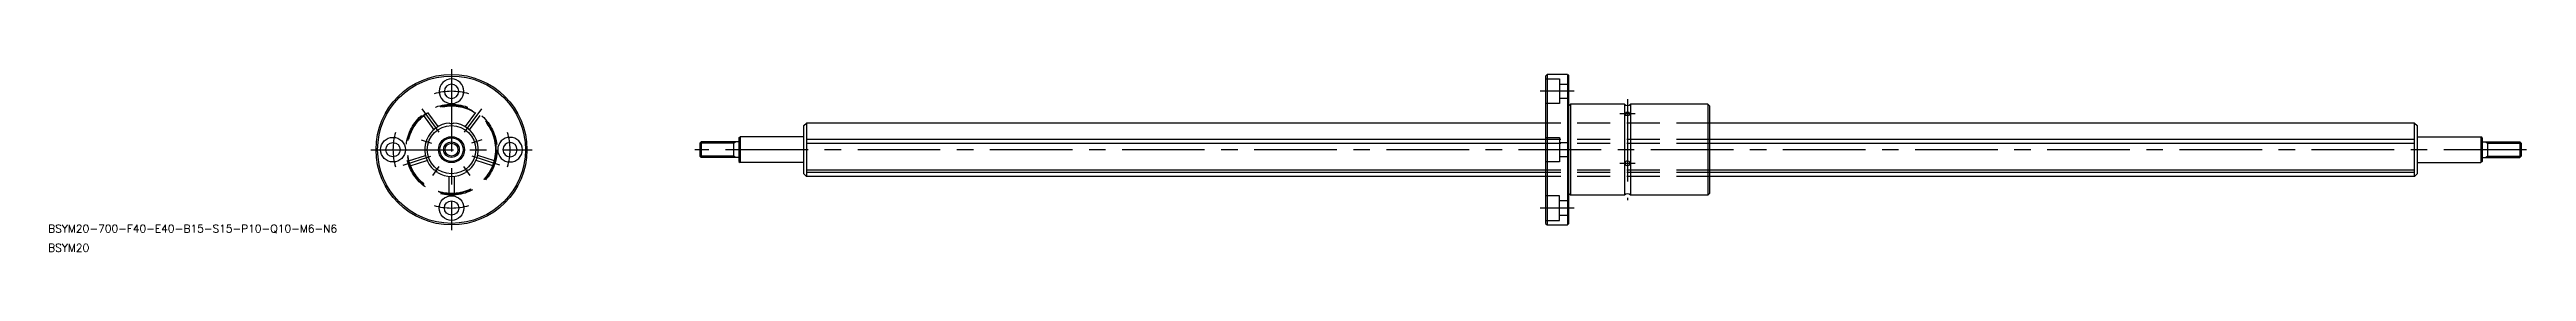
# Model space of a CAD drawing. Extents: x -154 to 797, y -39 to 31.
import ezdxf

# ---------------------------------------------------------------- set-up
doc = ezdxf.new("R2010")
doc.units = 0
doc.linetypes.add('CENTER', pattern=[50.8, 31.75, -6.35, 6.35, -6.35])
doc.linetypes.add('DASHED', pattern=[19.05, 12.7, -6.35])
doc.layers.get('0').update_dxf_attribs({"linetype": 'CONTINUOUS'})
doc.layers.add('CENTER', color=1, linetype='CENTER')
doc.styles.get("Standard").update_dxf_attribs({"font": 'txt.shx', "height": 3, "bigfont": 'bigfont.shx'})

# ---------------------------------------------------------------- blocks, each defined once
blk = doc.blocks.new('*U4')
at = {"color": 7, "linetype": 'CONTINUOUS'}
blk.add_text('BSYM20-700-F40-E40-B15-S15-P10-Q10-M6-N6', height=3, dxfattribs=at).set_placement((-155.01, -31.92))
blk = doc.blocks.new('*U5')
at = {"color": 7, "linetype": 'CONTINUOUS'}
blk.add_text('BSYM20', height=3, dxfattribs=at).set_placement((-155.01, -39.35))

msp = doc.modelspace()

# ---------------------------------------------------------------- linework, layer by layer
at = {"color": 7, "linetype": 'CONTINUOUS'}
for p, q in [((421.05, 29), (420.45, 28.4)), ((421.05, 29), (421.05, -29)), ((428.85, 29), (421.05, 29)), ((428.85, 29), (428.85, -29)), ((428.85, 29), (429.45, 28.4)), ((420.45, 28.4), (420.45, -28.4)), ((429.45, -28.4), (429.45, 28.4)), ((135.45, 9.3), (136.42, 10.27)), ((420.45, 10.27), (136.42, 10.27)), ((136.45, 10.27), (136.45, -10.3)), ((430.05, 17.5), (429.45, 16.9)), ((430.05, 17.5), (430.05, -17.5)), ((450.75, 17.5), (430.05, 17.5)), ((450.75, 17.5), (450.75, -17.5)), ((453.15, 17.5), (453.15, -17.5)), ((482.85, 17.5), (453.15, 17.5)), ((482.85, 17.5), (482.85, -17.5)), ((482.85, 17.5), (483.45, 16.9)), ((483.45, 16.9), (483.45, -16.9)), ((754.48, 10.27), (483.45, 10.27)), ((754.45, -10.3), (754.45, 10.27)), ((754.48, 10.27), (755.45, 9.3)), ((95.45, 2.46), (95.99, 3)), ((95.45, 2.46), (95.45, -2.46)), ((110.45, 3), (95.99, 3)), ((95.99, 3), (95.99, -3)), ((108.45, -3), (108.45, 3)), ((110.45, 4.5), (110.95, 5)), ((110.45, 4.5), (110.45, -4.5)), ((110.95, 5), (110.95, -5)), ((135.45, 5), (110.95, 5)), ((135.45, -9.3), (135.45, 9.3)), ((420.45, 3.93), (136.45, 3.93)), ((420.45, 2.42), (136.45, 2.42)), ((754.45, 3.93), (483.45, 3.93)), ((754.45, 2.42), (483.45, 2.42)), ((755.45, 9.3), (755.45, -9.3)), ((755.45, 5), (779.95, 5)), ((779.95, 5), (779.95, -5)), ((780.45, 4.5), (779.95, 5)), ((780.45, 4.5), (780.45, -4.5)), ((780.45, 3), (794.91, 3)), ((782.45, 3), (782.45, -3)), ((794.91, 3), (794.91, -3)), ((795.45, 2.46), (794.91, 3)), ((795.45, 2.46), (795.45, -2.46)), ((95.45, -2.46), (95.99, -3)), ((110.45, -3), (95.99, -3)), ((110.45, -4.5), (110.95, -5)), ((135.45, -5), (110.95, -5)), ((135.45, -9.3), (136.45, -10.3)), ((420.45, -7.84), (136.45, -7.84)), ((420.45, -8.78), (136.45, -8.78)), ((754.45, -7.84), (483.45, -7.84)), ((754.45, -8.78), (483.45, -8.78)), ((755.45, -9.3), (754.45, -10.3)), ((755.45, -5), (779.95, -5)), ((780.45, -4.5), (779.95, -5)), ((780.45, -3), (794.91, -3)), ((795.45, -2.46), (794.91, -3)), ((420.45, -10.3), (136.45, -10.3)), ((429.45, -16.9), (430.05, -17.5)), ((450.76, -17.5), (430.05, -17.5)), ((482.85, -17.5), (453.15, -17.5)), ((483.45, -16.9), (482.85, -17.5)), ((754.45, -10.3), (483.45, -10.3)), ((420.45, -28.4), (421.05, -29)), ((429.45, -28.4), (428.85, -29)), ((421.05, -29), (428.85, -29))]:
    msp.add_line(p, q, dxfattribs=at)
at = {"color": 3, "linetype": 'DASHED'}
for p, q in [((420.45, 27.25), (425.85, 27.25)), ((425.85, 27.25), (425.85, 17.75)), ((425.85, 25.25), (429.45, 25.25)), ((429.45, 19.75), (425.85, 19.75)), ((-10.83, 13.2), (-6.83, 7.71)), ((-9.21, 14.37), (-5.22, 8.88)), ((9.21, 14.37), (5.22, 8.88)), ((10.83, 13.2), (6.83, 7.71)), ((425.85, 17.75), (420.45, 17.75)), ((483.45, 10.27), (420.45, 10.27)), ((420.45, 4.75), (425.85, 4.75)), ((483.45, 3.93), (420.45, 3.93)), ((483.45, 2.42), (420.45, 2.42)), ((425.85, 4.75), (425.85, -4.75)), ((425.85, 2.75), (429.45, 2.75)), ((-16.52, -4.31), (-10.06, -2.22)), ((-15.9, -6.22), (-9.44, -4.12)), ((15.9, -6.22), (9.44, -4.12)), ((16.52, -4.31), (10.06, -2.22)), ((425.85, -4.75), (420.45, -4.75)), ((483.45, -7.84), (420.45, -7.84)), ((483.45, -8.78), (420.45, -8.78)), ((429.45, -2.75), (425.85, -2.75)), ((-1, -10.25), (-1, -17.04)), ((1, -10.25), (1, -17.04)), ((483.45, -10.3), (420.45, -10.3)), ((425.85, -17.75), (420.45, -17.75)), ((425.85, -27.25), (425.85, -17.75)), ((420.45, -27.25), (425.85, -27.25)), ((429.45, -19.75), (425.85, -19.75)), ((425.85, -25.25), (429.45, -25.25))]:
    msp.add_line(p, q, dxfattribs=at)
at = {"color": 3, "linetype": 'CONTINUOUS'}
for p, q in [((108.45, 2.46), (95.45, 2.46)), ((109.39, 3), (108.45, 2.46)), ((781.52, 3), (782.45, 2.46)), ((782.45, 2.46), (795.45, 2.46)), ((108.45, -2.46), (95.45, -2.46)), ((109.39, -3), (108.45, -2.46)), ((781.52, -3), (782.45, -2.46)), ((782.45, -2.46), (795.45, -2.46))]:
    msp.add_line(p, q, dxfattribs=at)
at = {"color": 7, "linetype": 'CONTINUOUS'}
for centre, radius in [((0, 0), 29), ((0, 0), 28.4), ((-22.5, 0), 4.75), ((-22.5, 0), 2.75), ((0, 0), 9.3), ((0, 0), 5), ((0, 0), 4.5), ((0, 0), 3), ((0, -22.5), 4.75), ((0, -22.5), 2.75)]:
    msp.add_circle(centre, radius, dxfattribs=at)
at = {"color": 7, "linetype": 'CONTINUOUS', "extrusion": (0, 0, -1)}
for centre, radius in [((0, 22.5), 4.75), ((0, 22.5), 2.75), ((-22.5, 0), 4.75), ((-22.5, 0), 2.75)]:
    msp.add_circle(centre, radius, dxfattribs=at)
at = {"color": 3, "linetype": 'DASHED'}
for radius in [17.5, 17.07, 16.9]:
    msp.add_circle((0, 0), radius, dxfattribs=at)
at = {"color": 3, "linetype": 'CONTINUOUS'}
msp.add_circle((0, 0), 2.46, dxfattribs=at)
at = {"color": 7, "linetype": 'CONTINUOUS'}
for centre, radius, start, end in [((0, 0), 10.3, 94.4297, 157.5703), ((0, 11.66), 1.6, 240.18471, 299.81529), ((0, 0), 10.3, 22.4297, 85.5703), ((451.95, 18.96), 1.89, 230.57141, 309.42859), ((451.49, 13.74), 0.539, 105.19219, 172.97868), ((451.5, 13.84), 0.552, 183.56362, 243.14794), ((451.95, 14.87), 1.67, 245.28748, 294.71252), ((451.95, 12.65), 1.73, 69.42795, 110.57205), ((452.42, 13.74), 0.539, 7.02132, 74.80781), ((452.4, 13.84), 0.552, 296.85206, 356.43638), ((0, 0), 10.3, 166.4297, 229.5703), ((-11.09, 3.6), 1.6, 312.18471, 11.81529), ((0, 0), 10.3, 310.4297, 13.5703), ((11.09, 3.6), 1.6, 168.18471, 227.81529), ((-6.85, -9.43), 1.6, 24.18471, 83.81529), ((0, 0), 10.3, 238.4297, 301.5703), ((6.85, -9.43), 1.6, 96.18471, 155.81529), ((451.96, -5.35), 1.01, 126.46105, 175.97706), ((451.87, -5.23), 0.921, 182.55633, 238.65608), ((451.95, -5.23), 0.91, 49.32366, 130.67634), ((451.95, -5.32), 0.893, 231.21293, 308.78707), ((452.03, -5.23), 0.921, 301.34392, 357.44367), ((451.95, -5.35), 1.01, 4.02294, 53.53895), ((451.95, -18.96), 1.89, 50.57141, 129.42859)]:
    msp.add_arc(centre, radius, start, end, dxfattribs=at)
at = {"layer": 'CENTER', "color": 1, "linetype": 'CENTER'}
for p, q in [((0, 31), (0, -31)), ((431.45, 22.5), (418.45, 22.5)), ((451.95, 19.5), (451.95, -19.5)), ((-11.46, 15.78), (-4.88, 6.71)), ((11.46, 15.78), (4.88, 6.71)), ((454.95, 13.81), (448.95, 13.81)), ((-31, 0), (31, 0)), ((-11.7, 3.8), (-7.66, 2.49)), ((11.7, 3.8), (7.66, 2.49)), ((797.45, 0), (93.45, 0)), ((-18.55, -6.03), (-7.89, -2.56)), ((-7.23, -9.95), (-4.74, -6.52)), ((7.23, -9.95), (4.74, -6.52)), ((18.55, -6.03), (7.89, -2.56)), ((454.95, -5.27), (448.95, -5.27)), ((431.45, -22.5), (418.45, -22.5))]:
    msp.add_line(p, q, dxfattribs=at)
for start, end in [(72.78869, 107.21131), (162.78865, 197.21135), (342.78869, 17.21131), (252.78869, 287.21131)]:
    msp.add_arc((0, 0), 22.5, start, end, dxfattribs=at)

# ---------------------------------------------------------------- block references
at = {"color": 7, "linetype": 'CONTINUOUS'}
for name in ['*U4', '*U5']:
    msp.add_blockref(name, (0, 0), dxfattribs=at)

doc.saveas('drawing.dxf')
